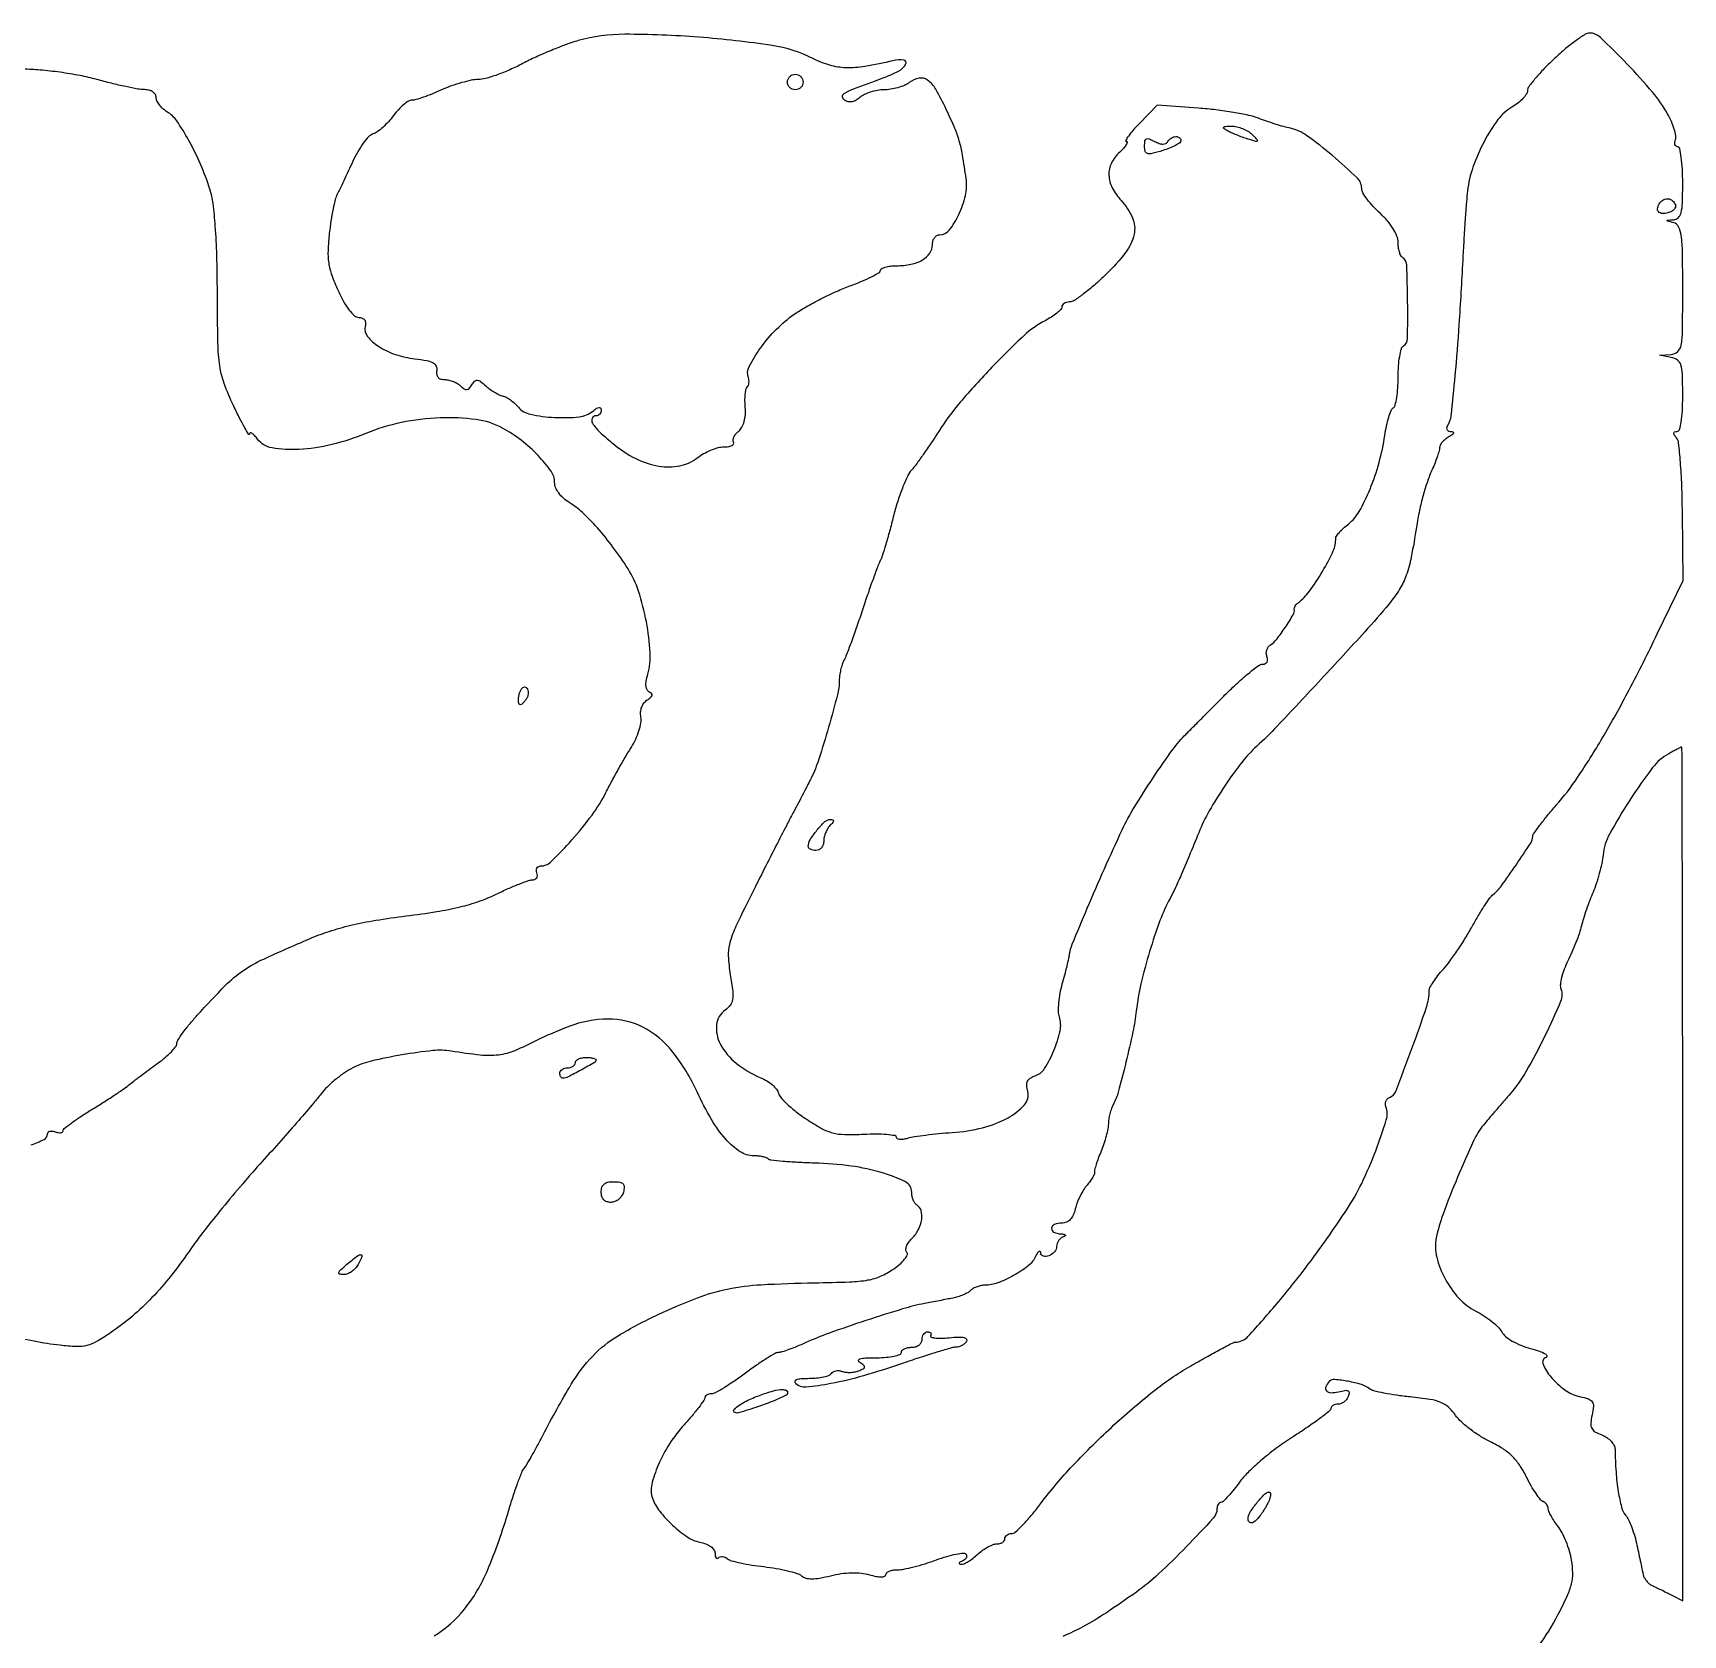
# Model space of a CAD drawing. Extents: x 0 to 1938, y 0 to 2000.
# Drawn here: x 1619.2 to 1938.1, y 1424.4 to 1734 of the extents above; entities that cross this region are included whole.
import ezdxf

# ---------------------------------------------------------------- set-up
doc = ezdxf.new("R2010")
doc.units = 0

msp = doc.modelspace()

# ---------------------------------------------------------------- linework, layer by layer
for points in [[(1724.567274, 1732.49819, 0.019861), (1722.262596, 1731.751554, 0.009572), (1719.370419, 1730.622608, 0.009475), (1716.39564, 1729.328802, 0.013404), (1713.802657, 1728.056996, -0.017025), (1711.369225, 1726.885229, -0.017427), (1708.880365, 1725.891541, -0.017463), (1706.665853, 1725.181954, -0.066884), (1705.235383, 1724.978038, 0.048774), (1703.885908, 1724.835138, 0.017953), (1702.023003, 1724.381479, 0.017596), (1700.010422, 1723.736878, 0.02021), (1698.140796, 1722.978038, -0.010716), (1696.372055, 1722.220731, -0.012546), (1694.662356, 1721.581049, -0.011532), (1693.198298, 1721.112277, -0.071825), (1692.420734, 1721, 0.14124), (1691.752403, 1720.807367, 0.033953), (1690.810276, 1720.121705, 0.032199), (1689.795521, 1719.154554, 0.027106), (1688.849317, 1718.010061, -0.025885), (1687.874227, 1716.824749, -0.025182), (1686.773308, 1715.735024, -0.026023), (1685.709879, 1714.878757, -0.079802), (1684.886237, 1714.463893, 0.128204), (1684.072926, 1713.951324, 0.029142), (1683.020333, 1712.689305, 0.028324), (1681.942607, 1711.045292, 0.024238), (1680.995213, 1709.203832, -0.001928), (1680.112983, 1707.282975, -0.002027), (1679.230557, 1705.40108, -0.001939), (1678.456391, 1703.783574, -0.009103), (1677.990874, 1702.863675, 0.060706), (1677.615011, 1701.881298, 0.010929), (1677.182494, 1699.967826, 0.011646), (1676.774927, 1697.691301, 0.010301), (1676.454803, 1695.303283, 0.018661), (1676.201912, 1691.952993, 0.047281), (1676.339584, 1689.517567, 0.048602), (1676.929003, 1687.190647, 0.020679), (1678.142285, 1684.20994, 0.020603), (1679.22603, 1682.071762, 0.037029), (1680.310471, 1680.432119, 0.045577), (1681.321945, 1679.345191, 0.181447), (1682.15638, 1679.020332, -0.086131), (1682.831245, 1678.894659, -0.151531), (1683.276642, 1678.551317, -0.141073), (1683.468813, 1677.995721, -0.070876), (1683.402412, 1677.25, 0.230238), (1683.829883, 1675.358534, 0.080043), (1685.957616, 1673.430517, 0.063383), (1689.216676, 1671.856805, 0.051938), (1692.994581, 1671.014082, -0.015653), (1695.304001, 1670.672146, -0.079124), (1696.530144, 1670.243627, -0.168251), (1697.098692, 1669.625054, -0.145183), (1697.206163, 1668.745255, 0.080039), (1697.200881, 1667.997097, 0.144375), (1697.459581, 1667.446793, 0.13949), (1697.983492, 1667.112908, 0.072677), (1698.756163, 1667, -0.056864), (1699.553088, 1666.909073, -0.038863), (1700.423105, 1666.635268, -0.039107), (1701.231605, 1666.233932, -0.061694), (1701.841641, 1665.758359, 0.042455), (1702.513977, 1665.191439, 0.180331), (1703.013952, 1665.059049, 0.186234), (1703.468412, 1665.287745, 0.045719), (1703.980591, 1665.968596, -0.054133), (1704.537525, 1666.683631, -0.22024), (1705.039067, 1666.876628, -0.146714), (1705.650075, 1666.648338, -0.021094), (1706.68895, 1665.788992, 0.026256), (1707.489844, 1665.1403, 0.022277), (1708.398387, 1664.540186, 0.022871), (1709.276606, 1664.067848, 0.056809), (1709.965133, 1663.828755, -0.070208), (1710.636429, 1663.575375, -0.029527), (1711.455738, 1663.061552, -0.028494), (1712.280328, 1662.399974, -0.033012), (1712.982112, 1661.678657, 0.166845), (1715.332674, 1660.287247, 0.037821), (1719.996774, 1659.685887, 0.038337), (1724.729897, 1659.799579, 0.149109), (1727.402587, 1660.919154, -0.026156), (1728.1136, 1661.449003, -0.1159), (1728.598933, 1661.630218, -0.281682), (1728.882563, 1661.502686, -0.150907), (1729, 1661.122445, -0.087854), (1728.924111, 1660.693871, -0.094595), (1728.70625, 1660.329718, -0.100072), (1728.381483, 1660.086121, -0.111474), (1728, 1660, 0.294492), (1727.259009, 1659.522124, 0.249504), (1727.319458, 1658.576108, 0.066402), (1728.68818, 1656.902245, 0.016569), (1731.351498, 1654.568174, 0.054989), (1735.706197, 1651.736191, 0.075658), (1740.137322, 1650.288828, 0.089111), (1744.215505, 1650.342133, 0.119487), (1747.56628, 1651.873476, -0.037763), (1748.779313, 1652.687472, -0.03061), (1750.187679, 1653.375334, -0.031588), (1751.57187, 1653.849418, -0.066805), (1752.693876, 1654, 0.035208), (1753.585513, 1654.062863, 0.075324), (1754.244961, 1654.260466, 0.14524), (1754.570229, 1654.551532, 0.283754), (1754.570027, 1654.886693, -0.171359), (1754.475493, 1655.321359, -0.076882), (1754.638501, 1655.890954, -0.062871), (1755.01992, 1656.502352, -0.04872), (1755.57267, 1657.060311, 0.093593), (1756.196913, 1657.814462, 0.058419), (1756.632256, 1658.879353, 0.050892), (1756.854326, 1660.175525, 0.038501), (1756.841356, 1661.619981, -0.019832), (1756.781106, 1662.920796, -0.025129), (1756.833569, 1664.122707, -0.024542), (1756.974072, 1665.098933, -0.149443), (1757.210795, 1665.544129, 0.103733), (1757.429158, 1665.878389, 0.061061), (1757.547691, 1666.342651, 0.057207), (1757.554769, 1666.858651, 0.06218), (1757.44294, 1667.347766, -0.210012), (1757.584244, 1669.517485, -0.036639), (1759.786434, 1673.090983, -0.038182), (1762.89348, 1676.765899, -0.047724), (1766.31634, 1679.632772, -0.02102), (1768.588042, 1681.056446, -0.011743), (1771.460893, 1682.6047, -0.011699), (1774.444141, 1684.036294, -0.018599), (1777.06634, 1685.10446, 0.012056), (1779.340355, 1685.99629, 0.018553), (1781.256987, 1686.886837, 0.013404), (1782.750294, 1687.700447, 0.267392), (1783, 1688.133991, -0.279294), (1783.202422, 1688.468104, -0.051564), (1783.900562, 1688.74561, -0.042144), (1784.891009, 1688.937191, -0.026714), (1786.065741, 1689, 0.049766), (1788.862114, 1689.27902, 0.082214), (1791.075784, 1690.11974, 0.108457), (1792.489655, 1691.418761, 0.154113), (1793, 1693.035184, -0.069601), (1793.105042, 1693.786127, -0.085595), (1793.41161, 1694.422835, -0.100054), (1793.866884, 1694.848543, -0.138986), (1794.401224, 1695, 0.229981), (1796.265785, 1695.905522, 0.056495), (1798.109051, 1698.886986, 0.054581), (1799.376862, 1702.56672, 0.090951), (1799.511937, 1705.831801, 0.006294), (1798.801744, 1710.448244, 0.028414), (1798.201339, 1713.107667, 0.031665), (1797.332182, 1715.54794, 0.009102), (1795.683167, 1719.204399, 0.01959), (1793.641324, 1723.116368, 0.10647), (1792.051559, 1724.884371, 0.209126), (1790.438323, 1725.234937, 0.108685), (1788.516979, 1724.388757, -0.058289), (1787.575465, 1723.856009, -0.030307), (1786.300229, 1723.407947, -0.029669), (1784.917805, 1723.101762, -0.039682), (1783.637611, 1723, 0.042308), (1782.379099, 1722.893319, 0.034327), (1781.06243, 1722.574236, 0.035516), (1779.882905, 1722.106687, 0.071917), (1779.055901, 1721.55059, -0.054764), (1778.280263, 1720.989627, -0.082937), (1777.49998, 1720.703711, -0.093807), (1776.741824, 1720.704719, -0.091549), (1776.029313, 1720.981883, -0.240191), (1775.61842, 1721.658471, -0.287456), (1775.960398, 1722.306625, -0.040902), (1777.775264, 1723.169299, -0.002445), (1783.457229, 1725.289061, 0.034401), (1786.444036, 1726.626333, 0.139935), (1787.862053, 1727.995303, 0.546524), (1787.473047, 1728.750962, 0.08132), (1785.380508, 1728.610051, -0.015468), (1779.965178, 1727.520261, -0.048364), (1776.262986, 1727.256946, -0.064444), (1773.196036, 1727.734149, -0.047204), (1769.990479, 1729.004857, 0.080736), (1762.040146, 1731.557024, 0.018188), (1747.880379, 1733.165758, 0.018802), (1733.54799, 1733.727251, 0.068893)], [(1913.25, 1729.080267, 0.013101), (1911.239114, 1727.108522, 0.017925), (1909.542187, 1725.224426, 0.014821), (1908.258748, 1723.596736, 0.16088), (1908, 1722.813385, -0.151107), (1907.798304, 1722.16123, -0.040762), (1907.108517, 1721.310615, -0.037398), (1906.126756, 1720.42637, -0.031225), (1904.965164, 1719.638493, 0.099979), (1902.296868, 1717.236813, 0.037919), (1899.610104, 1712.978274, 0.037523), (1897.462117, 1708.063447, 0.056143), (1896.418399, 1703.5, 0.008576), (1896.212444, 1701.350533, 0.002225), (1895.955749, 1697.884375, 0.002263), (1895.698595, 1693.930469, 0.002307), (1895.479019, 1690, -0.003526), (1894.758216, 1677.63855, -0.006846), (1893.977776, 1667.778692, -0.004252), (1893.186669, 1659.98697, -0.111429), (1892.505549, 1658.008978, 0.109184), (1892.370479, 1657.622312, 0.177211), (1892.449667, 1657.287455, 0.1584), (1892.737987, 1657.057333, 0.084247), (1893.190983, 1656.969591, -0.096721), (1893.595054, 1656.8809, -0.41094), (1893.678363, 1656.673576, -0.139473), (1893.422582, 1656.353939, -0.022841), (1892.75, 1655.919901, 0.041112), (1892.080435, 1655.452337, 0.044238), (1891.514062, 1654.891837, 0.048759), (1891.123043, 1654.326071, 0.127512), (1891, 1653.851439, -0.068913), (1890.918116, 1653.260152, -0.0121), (1890.586162, 1652.184811, -0.012917), (1890.130538, 1650.934485, -0.011286), (1889.591188, 1649.651129, 0.02161), (1888.647174, 1647.268358, 0.016891), (1887.824128, 1644.609746, 0.015635), (1887.123326, 1641.684949, 0.012553), (1886.547706, 1638.5, -0.00975), (1885.534642, 1632.709364, -0.037453), (1884.568523, 1629.18518, -0.052435), (1883.270423, 1626.478663, -0.034849), (1881.26387, 1623.677823, -0.011835), (1876.568629, 1618.270122, -0.002523), (1868.137046, 1609.104492, -0.002129), (1859.612504, 1600.009113, -0.018347), (1855.644297, 1596.108282, 0.041684), (1852.778979, 1593.016056, 0.018323), (1849.500561, 1588.494665, 0.018379), (1846.496632, 1583.63853, 0.033382), (1844.465005, 1579.437899, -0.002288), (1842.604579, 1574.890189, -0.004468), (1841.072526, 1571.284962, -0.005323), (1839.830114, 1568.513374, -0.01761), (1838.929211, 1566.727787, 0.036969), (1836.975672, 1562.452252, 0.015692), (1834.972708, 1556.474256, 0.015773), (1833.307226, 1550.223018, 0.028428), (1832.399937, 1545, -0.023403), (1831.739178, 1540.955716, -0.00773), (1830.400559, 1535.085611, -0.005798), (1828.922452, 1529.327194, -0.057197), (1828.002625, 1527.004905, 0.03543), (1827.618471, 1526.145986, 0.023221), (1827.294521, 1525.110863, 0.023372), (1827.072048, 1524.067769, 0.040872), (1827, 1523.187865, -0.048342), (1826.905489, 1522.212632, -0.016471), (1826.586117, 1520.824624, -0.016201), (1826.130394, 1519.305761, -0.017973), (1825.591037, 1517.872124, 0.01002), (1825.062975, 1516.533503, 0.013509), (1824.642652, 1515.301089, 0.010538), (1824.344724, 1514.267328, 0.125948), (1824.341037, 1513.854988, -0.167556), (1824.30848, 1513.495797, -0.0263), (1823.978695, 1512.854545, -0.026759), (1823.491361, 1512.112496, -0.020492), (1822.884309, 1511.354988, 0.041797), (1822.217821, 1510.446646, 0.022916), (1821.551302, 1509.23709, 0.022693), (1820.983099, 1507.938451, 0.033463), (1820.615257, 1506.75, -0.045736), (1820.205973, 1505.533992, -0.087179), (1819.633856, 1504.679512, -0.106211), (1818.891568, 1504.176842, -0.096201), (1817.980948, 1504, 0.094228), (1816.601604, 1503.737724, 0.277931), (1816.038744, 1503.001628, 0.317005), (1816.451757, 1502.251565, 0.10246), (1817.75, 1501.921053, -0.021021), (1818.416573, 1501.862835, -0.185333), (1818.672067, 1501.724694, -0.449116), (1818.648042, 1501.54862, -0.051902), (1818.25, 1501.337719, 0.081631), (1817.772117, 1501.04707, 0.06462), (1817.367188, 1500.596779, 0.06511), (1817.093322, 1500.062027, 0.086029), (1817, 1499.523655, -0.181184), (1816.595915, 1498.445139, -0.117808), (1815.50017, 1497.664026, -0.174714), (1814.442902, 1497.622947, -0.311587), (1813.93232, 1498.281385, 0.21564), (1813.805374, 1498.525071, 0.35097), (1813.584468, 1498.523014, 0.08616), (1813.242282, 1498.128519, 0.022819), (1812.843182, 1497.392706, -0.115573), (1811.44634, 1495.670569, -0.037715), (1808.698505, 1493.855323, -0.038189), (1805.639012, 1492.444534, -0.089165), (1803.166073, 1492, 0.049971), (1802.414807, 1491.924729, 0.037997), (1801.618157, 1491.699374, 0.038946), (1800.896485, 1491.368847, 0.069626), (1800.376591, 1490.976591, -0.068375), (1799.815778, 1490.551265, -0.026585), (1798.940997, 1490.118764, -0.025718), (1797.930682, 1489.744714, -0.02899), (1796.926591, 1489.493459, 0.000178), (1795.783315, 1489.276441, 0.000088), (1794.331561, 1489.000068, 0.000087), (1792.825573, 1488.712823, 0.000128), (1791.5, 1488.459398, 0.026436), (1787.248153, 1487.409808, 0.00596), (1780.145808, 1485.159802, 0.00628), (1773.0298, 1482.712263, 0.020727), (1768.434276, 1480.848554, -0.009213), (1766.798143, 1480.140736, -0.011309), (1765.244472, 1479.543013, -0.009843), (1763.92511, 1479.098518, -0.076467), (1763.284686, 1479, 0.131087), (1762.621538, 1478.8231, 0.009177), (1760.955429, 1477.825, 0.012505), (1758.995454, 1476.532208, 0.009072), (1756.877322, 1475, -0.010662), (1754.745243, 1473.468003, -0.014227), (1752.742509, 1472.175, -0.011424), (1751.036243, 1471.193543, -0.125438), (1750.276912, 1471, 0.059975), (1749.788595, 1470.941215, 0.078773), (1749.375093, 1470.76793, 0.096983), (1749.09819, 1470.511302, 0.15882), (1749, 1470.209975, -0.156922), (1748.843581, 1469.723851, -0.007873), (1747.83558, 1468.36535, -0.012013), (1746.554717, 1466.77535, -0.008352), (1745.036017, 1465.039798, 0.041047), (1742.206153, 1461.344332, 0.040923), (1740.01475, 1457.232582, 0.043569), (1738.75055, 1453.427741, 0.146181), (1738.897545, 1450.833602, 0.08044), (1740.294558, 1448.321024, 0.03856), (1742.803771, 1445.600742, 0.03842), (1745.639702, 1443.345395, 0.099743), (1748.036492, 1442.342702, -0.042518), (1749.226095, 1441.997557, -0.064288), (1750.173317, 1441.485282, -0.081697), (1750.788532, 1440.86785, -0.156399), (1751, 1440.208333, 0.041244), (1751.045264, 1439.660531, 0.119352), (1751.193285, 1439.312816, 0.253927), (1751.410009, 1439.212525, 0.182349), (1751.657991, 1439.324657, -0.139154), (1751.992076, 1439.511034, -0.086327), (1752.443474, 1439.538198, -0.074463), (1752.94136, 1439.405338, -0.063801), (1753.407991, 1439.127618, 0.100838), (1754.147895, 1438.758, 0.012252), (1755.922376, 1438.327918, 0.014136), (1758.081917, 1437.923754, 0.011217), (1760.43414, 1437.605916, -0.014348), (1762.80231, 1437.270814, -0.017117), (1765.010647, 1436.815125, -0.016027), (1766.82895, 1436.312338, -0.098037), (1767.680692, 1435.850039, 0.109652), (1768.53897, 1435.409417, 0.064293), (1769.689507, 1435.261977, 0.044392), (1771.233464, 1435.400813, 0.017069), (1773.340214, 1435.855448, -0.025695), (1775.391731, 1436.261276, -0.02968), (1777.377435, 1436.429621, -0.031929), (1779.220677, 1436.358433, -0.044244), (1780.843662, 1436.044837, 0.021306), (1782.150226, 1435.729673, 0.050543), (1783.144989, 1435.636803, 0.086387), (1783.778479, 1435.752247, 0.314327), (1784, 1436.069806, -0.222227), (1784.166472, 1436.425862, -0.076721), (1784.665084, 1436.726755, -0.058345), (1785.397146, 1436.931932, -0.039196), (1786.264117, 1437, 0.049937), (1787.470764, 1437.120813, 0.012549), (1789.399817, 1437.561671, 0.012687), (1791.590592, 1438.180142, 0.012478), (1793.759442, 1438.912073, -0.016029), (1795.801214, 1439.585006, -0.024879), (1797.604061, 1440.019642, -0.021999), (1799.039294, 1440.226044, -0.286489), (1799.501556, 1439.997483, -0.14603), (1799.597228, 1439.642931, -0.121427), (1799.493365, 1439.264879, -0.099297), (1799.19815, 1438.919838, -0.070589), (1798.756231, 1438.664358, 0.029444), (1798.330537, 1438.462857, 0.189368), (1798.180815, 1438.283477, 0.406354), (1798.247194, 1438.146316, 0.06858), (1798.561439, 1438.078947, 0.125015), (1799.108309, 1438.175356, 0.029082), (1799.941687, 1438.610691, 0.028235), (1800.86986, 1439.240238, 0.0244), (1801.769625, 1440, -0.032092), (1802.70485, 1440.76539, -0.031223), (1803.738674, 1441.4125, -0.032799), (1804.717917, 1441.863113, -0.091681), (1805.458187, 1442, 0.063011), (1806.047695, 1442.074587, 0.081094), (1806.547092, 1442.29375, 0.098266), (1806.881274, 1442.618629, 0.152058), (1807, 1443, -0.128579), (1807.099718, 1443.38136, -0.100725), (1807.380264, 1443.70625, -0.089131), (1807.79993, 1443.924705, -0.075683), (1808.294514, 1444, 0.181876), (1808.999692, 1444.265285, 0.017501), (1810.357675, 1445.542187, 0.020474), (1811.907735, 1447.239039, 0.014749), (1813.500213, 1449.25, -0.027664), (1819.709016, 1456.687544, -0.018406), (1827.582848, 1464.524892, -0.018554), (1835.737873, 1471.522516, -0.037236), (1842.748235, 1476.294136, -0.003175), (1845.921408, 1478.097662, -0.004852), (1848.698574, 1479.617652, -0.001851), (1851.096603, 1480.888661, -0.121511), (1851.547982, 1481, 0.210321), (1853.983076, 1482.071708, 0.010483), (1859.87761, 1488.783844, 0.01599), (1866.437032, 1497.102669, 0.012611), (1873.011726, 1506.499756, 0.033635), (1875.960207, 1511.673031, 0.022038), (1878.675729, 1517.97752, 0.016845), (1880.711996, 1523.942718, 0.166944), (1880.619219, 1526.549915, -0.101771), (1880.531934, 1527.078793, -0.098547), (1880.658527, 1527.605817, -0.097278), (1880.979407, 1528.049495, -0.096371), (1881.445241, 1528.340613, 0.21258), (1882.548318, 1529.443544, 0.003532), (1885.6675, 1537.74353, 0.006636), (1888.47888, 1545.712961, 0.081648), (1889, 1548.88295, -0.125525), (1889.157666, 1549.501082, -0.019711), (1889.807812, 1550.588392, -0.020851), (1890.697074, 1551.833976, -0.01685), (1891.75, 1553.095771, 0.023394), (1893.003201, 1554.638148, 0.010296), (1894.520642, 1556.786528, 0.010164), (1896.039382, 1559.135052, 0.013437), (1897.320271, 1561.337113, -0.00936), (1898.490454, 1563.387127, -0.011095), (1899.674335, 1565.277152, -0.009999), (1900.736074, 1566.823179, -0.067015), (1901.373725, 1567.5, 0.064703), (1902.952616, 1569.160496, 0.008268), (1905.797398, 1573.192429, 0.00516), (1908.626695, 1577.440134, 0.145329), (1909, 1578.697351, -0.156101), (1909.167916, 1579.222087, -0.006596), (1910.337344, 1580.817268, -0.010806), (1911.808314, 1582.683906, -0.007423), (1913.552662, 1584.738728, 0.032264), (1917.681308, 1590.122639, 0.014237), (1922.457037, 1597.719421, 0.012487), (1927.643425, 1607.040033, 0.008587), (1933.072958, 1617.845495), (1938.050728, 1628.19099), (1937.935842, 1641.345495, 0.006991), (1937.817567, 1646.551357, 0.010705), (1937.555454, 1651.057146, 0.006895), (1937.210008, 1654.748712, 0.146919), (1936.788033, 1655.75, -0.029828), (1936.364479, 1656.329749, -0.162101), (1936.269552, 1656.701651, -0.296446), (1936.437006, 1656.922896, -0.086849), (1936.877555, 1657, 0.327119), (1937.368673, 1657.359811, 0.036426), (1937.70951, 1658.793606, 0.028792), (1937.932256, 1660.948596, 0.011358), (1938, 1663.930449, 0.007064), (1937.941056, 1668.102575, 0.067172), (1937.653204, 1669.859492, 0.168403), (1936.986443, 1670.773559, 0.104535), (1935.75, 1671.294267), (1933.5, 1671.727636), (1935.75, 1671.863818, 0.171105), (1937.024399, 1672.401693, 0.165299), (1937.701995, 1673.627836, 0.041724), (1937.957894, 1676.347338, 0.002606), (1938, 1684.426676, 0.003617), (1937.948103, 1691.6008, 0.030143), (1937.705593, 1694.839717, 0.079414), (1937.192594, 1696.537131, 0.219212), (1936.25, 1697.310674, -0.001923), (1935.073823, 1697.622879, -0.339035), (1935, 1697.719237, -0.392517), (1935.076061, 1697.801199, -0.002113), (1936.25, 1697.883999, 0.182213), (1937.146756, 1698.291652, 0.136469), (1937.683357, 1699.245582, 0.052681), (1937.940738, 1701.128169, 0.007652), (1938, 1705, 0.012996), (1937.930234, 1707.683679, 0.021383), (1937.715469, 1709.94375, 0.016894), (1937.41355, 1711.689144, 0.355348), (1937.031385, 1712, -0.16608), (1936.706226, 1712.111068, -0.150938), (1936.501591, 1712.402074, -0.108426), (1936.458387, 1712.844929, -0.061991), (1936.588013, 1713.368762, 0.135464), (1936.662023, 1714.128417, 0.030535), (1936.359177, 1715.403324, 0.029503), (1935.814435, 1716.880681, 0.024882), (1935.071422, 1718.372839, 0.048016), (1932.194541, 1722.509126, 0.016086), (1927.247739, 1727.972225, 0.009588), (1922.02947, 1733.171862, 0.19567), (1920, 1733.9777, 0.140973), (1919.144575, 1733.723752, 0.014747), (1917.398438, 1732.533832, 0.017357), (1915.370184, 1730.951958, 0.013072)], [(1768, 1724.5, -0.099038), (1767.885486, 1723.927543, -0.097945), (1767.559375, 1723.440625, -0.097945), (1767.072457, 1723.114514, -0.099038), (1766.5, 1723, -0.099038), (1765.927543, 1723.114514, -0.097945), (1765.440625, 1723.440625, -0.097945), (1765.114514, 1723.927543, -0.099038), (1765, 1724.5, -0.099038), (1765.114514, 1725.072457, -0.097945), (1765.440625, 1725.559375, -0.097945), (1765.927543, 1725.885486, -0.099038), (1766.5, 1726, -0.099038), (1767.072457, 1725.885486, -0.097945), (1767.559375, 1725.559375, -0.097945), (1767.885486, 1725.072457, -0.099038)], [(1833.006312, 1716.506512, 0.012243), (1831.763831, 1715.160153, 0.024708), (1830.865908, 1714.030038, 0.032939), (1830.361403, 1713.218401, 0.566299), (1830.492395, 1713, -0.465673), (1830.63925, 1712.825354, -0.099447), (1830.474344, 1712.401057, -0.044011), (1829.968259, 1711.744779, -0.01898), (1829.188561, 1710.961045, 0.090762), (1827.609856, 1708.839547, 0.123613), (1827.108353, 1706.517858, 0.112527), (1827.752089, 1704.071911, 0.066586), (1829.5, 1701.594501, -0.085453), (1831.656267, 1698.281099, -0.154196), (1831.978022, 1695.088563, -0.113816), (1830.373642, 1691.610447, -0.035642), (1826.52124, 1687.306597, -0.012864), (1824.311857, 1685.274147, -0.017334), (1822.205002, 1683.558813, -0.014458), (1820.391485, 1682.264832, -0.148791), (1819.52124, 1682, 0.062186), (1818.939568, 1681.927375, 0.08048), (1818.446864, 1681.713794, 0.097949), (1818.117105, 1681.397267, 0.153845), (1818, 1681.02568, -0.193005), (1817.808528, 1680.548131, -0.030484), (1817.052109, 1679.847393, -0.030067), (1816.008891, 1679.092919, -0.022197), (1814.773138, 1678.382685, 0.068219), (1810.729373, 1675.535447, 0.013929), (1804.479822, 1669.383129, 0.015482), (1798.361595, 1662.607025, 0.034208), (1794.229722, 1657, -0.005768), (1792.75979, 1654.747658, -0.005755), (1791.237203, 1652.528125, -0.005647), (1789.863447, 1650.620311, -0.02251), (1788.956799, 1649.5, 0.072054), (1788.161996, 1648.290907, 0.016412), (1787.194194, 1646.032424, 0.016655), (1786.241782, 1643.328991, 0.015517), (1785.446596, 1640.503996, -0.005095), (1784.723936, 1637.715081, -0.006216), (1783.988831, 1635.121269, -0.005277), (1783.321588, 1632.957753, -0.043074), (1782.92306, 1632.003996, 0.030656), (1782.485426, 1631.025596, 0.002984), (1781.587795, 1628.591799, 0.003775), (1780.556077, 1625.673537, 0.002978), (1779.482098, 1622.5, -0.003482), (1778.398834, 1619.309627, -0.004247), (1777.33902, 1616.339923, -0.003578), (1776.409275, 1613.858081, -0.029727), (1775.913881, 1612.763569, 0.040467), (1775.563437, 1611.942883, 0.02302), (1775.268452, 1610.903961, 0.022866), (1775.066358, 1609.823436, 0.034808), (1775, 1608.871382, -0.063109), (1774.646304, 1606.080272, -0.006975), (1772.950374, 1599.856914, -0.008642), (1771.055631, 1593.672271, -0.034537), (1769.573462, 1590, -0.004721), (1768.958443, 1588.765201, -0.001809), (1768.080831, 1587.059375, -0.001792), (1767.114874, 1585.214615, -0.002202), (1766.199539, 1583.5, 0.004512), (1765.025737, 1581.276562, 0.000997), (1763.056002, 1577.44375, 0.001037), (1760.797487, 1573.004691, 0.000998), (1758.528611, 1568.5, 0.004556), (1755.038534, 1561.374778, 0.043808), (1753.853956, 1558.21617, 0.079031), (1753.557613, 1555.616541, 0.030579), (1753.940098, 1552, -0.010451), (1754.408361, 1548.806787, -0.067685), (1754.391379, 1547.18363, -0.126537), (1753.937364, 1546.101837, -0.076212), (1752.932224, 1545.128028, 0.215926), (1751.288262, 1542.309562, 0.148625), (1752.005899, 1538.625291, 0.102089), (1755.111693, 1534.869409, 0.071041), (1759.861447, 1532.05739, -0.040407), (1761.022876, 1531.462346, -0.040125), (1762.07638, 1530.68702, -0.04314), (1762.881054, 1529.857034, -0.107387), (1763.261741, 1529.107103, 0.120015), (1763.728461, 1528.241839, 0.021723), (1765.018424, 1526.930001, 0.0223), (1766.700513, 1525.496513, 0.018577), (1768.606961, 1524.123847, 0.019302), (1771.58301, 1522.30624, 0.063046), (1773.718636, 1521.443926, 0.060411), (1776.049986, 1521.122145, 0.016713), (1779.752098, 1521.184865, -0.012989), (1782.149057, 1521.243326, -0.021608), (1784.167026, 1521.152856, -0.017321), (1785.722971, 1520.961056, -0.369547), (1786.002098, 1520.633369, 0.285108), (1786.17466, 1520.353834, 0.093066), (1786.661554, 1520.215582, 0.060377), (1787.387602, 1520.237036, 0.033947), (1788.25, 1520.428089, -0.033023), (1789.51102, 1520.709892, -0.007328), (1791.702019, 1521.016828, -0.007583), (1794.248956, 1521.296485, -0.007247), (1796.841978, 1521.503601, 0.04551), (1802.684004, 1522.423438, 0.063079), (1807.615914, 1524.354058, 0.084857), (1810.775789, 1526.849353, 0.24975), (1811.422642, 1529.452198, -0.045062), (1811.237366, 1530.631429, -0.128181), (1811.392528, 1531.441751, -0.143584), (1811.90774, 1532.018178, -0.062297), (1812.850425, 1532.452527, 0.178157), (1814.671125, 1533.865423, 0.041895), (1816.461619, 1537.35135, 0.042878), (1817.66469, 1541.172067, 0.132437), (1817.546681, 1543.85292, -0.07527), (1817.376278, 1544.928831, -0.02363), (1817.442375, 1546.562729, -0.023011), (1817.690096, 1548.404556, -0.023572), (1818.104709, 1550.200834, 0.004258), (1818.582115, 1551.956772, 0.004586), (1819.017475, 1553.677745, 0.004342), (1819.364646, 1555.16102, 0.0218), (1819.515271, 1556, -0.064484), (1820.024869, 1557.893959, -0.002313), (1822.931062, 1564.840137, -0.004574), (1826.25079, 1572.477528, -0.00467), (1829.687282, 1580, -0.027299), (1831.985566, 1584.283591, -0.010173), (1835.657349, 1590.045326, -0.009413), (1839.465944, 1595.534898, -0.042197), (1842.013056, 1598.5, 0.002507), (1842.68225, 1599.164332, 0.000175), (1844.55366, 1601.042187, 0.000248), (1846.783241, 1603.283232, 0.000187), (1849.23313, 1605.75, -0.010413), (1851.710333, 1608.144286, -0.014698), (1854.021773, 1610.164062, -0.010794), (1856.004031, 1611.725437, -0.162815), (1856.824855, 1612, 0.106262), (1857.33424, 1612.109493, 0.160773), (1857.665588, 1612.41343, 0.142513), (1857.774599, 1612.88628, 0.077623), (1857.648522, 1613.473553, -0.085639), (1857.525424, 1614.095021, -0.078381), (1857.611208, 1614.742331, -0.08066), (1857.887548, 1615.315611, -0.099949), (1858.31554, 1615.723553, 0.086579), (1859.530991, 1616.822072, 0.018479), (1861.2061, 1619.137937, 0.014379), (1862.727794, 1621.562405, 0.173457), (1862.930718, 1622.627629, -0.115757), (1862.952801, 1622.92059, -0.056272), (1863.10608, 1623.265536, -0.051438), (1863.356098, 1623.606033, -0.05149), (1863.670279, 1623.888197, 0.077652), (1865.874206, 1626.085372, 0.025718), (1868.386091, 1629.915023, 0.02375), (1870.462583, 1633.888057, 0.121243), (1870.936493, 1636.315532, -0.169739), (1871.063669, 1636.745208, -0.024845), (1871.639447, 1637.466439, -0.025723), (1872.435176, 1638.27916, -0.019505), (1873.38512, 1639.088295, 0.097374), (1875.477096, 1641.521451, 0.031546), (1877.564276, 1645.810025, 0.030296), (1879.321389, 1650.951732, 0.031042), (1880.427294, 1656.226692, -0.01647), (1880.759709, 1658.079402, -0.02188), (1881.190156, 1659.735976, -0.019925), (1881.652445, 1661.051976, -0.161266), (1882.057778, 1661.535709, 0.197324), (1882.426594, 1662.04413, 0.020317), (1882.723222, 1663.527928, 0.022867), (1882.931354, 1665.396024, 0.016309), (1883, 1667.5, -0.017694), (1883.074601, 1669.607484, -0.024429), (1883.300463, 1671.48671, -0.022574), (1883.623355, 1672.975291, -0.191925), (1884.022853, 1673.514124, 0.255338), (1884.816409, 1674.909047, 0.007179), (1884.836984, 1682.056637, 0.007263), (1884.651281, 1689.19606, 0.249144), (1883.826629, 1690.607149, -0.146043), (1883.507931, 1690.965292, -0.040512), (1883.242822, 1691.677877, -0.037247), (1883.060856, 1692.572178, -0.031579), (1883, 1693.534766, 0.094092), (1882.769901, 1694.746669, 0.045832), (1882.058474, 1696.158149, 0.039592), (1880.948674, 1697.656193, 0.028944), (1879.5, 1699.136427, -0.022414), (1878.157959, 1700.472374, -0.026554), (1877.019332, 1701.852646, -0.026895), (1876.1986, 1703.097498, -0.128266), (1875.970065, 1703.910678, 0.199887), (1875.042709, 1706.024606, 0.015243), (1870.31295, 1710.277251, 0.019387), (1865.319339, 1714.177507, 0.103707), (1862.177474, 1715.571669, -0.015773), (1860.904303, 1715.886615, -0.007158), (1859.258383, 1716.374843, -0.007079), (1857.535765, 1716.939657, -0.009638), (1856, 1717.500724, 0.039414), (1854.124594, 1718.061914, 0.011507), (1851.164166, 1718.628055, 0.011486), (1847.790208, 1719.113747, 0.012066), (1844.452479, 1719.434717), (1836.404958, 1720.013025)], [(1854.774789, 1714.368068, -0.006447), (1855.779934, 1713.336664, -0.396848), (1855.780884, 1713.101474, -0.281717), (1855.511135, 1713.026801, -0.004655), (1853.95336, 1713.489031, -0.012265), (1852.904208, 1713.839376, -0.009521), (1851.78005, 1714.270047, -0.009646), (1850.746461, 1714.712157, -0.022847), (1850, 1715.090554, -0.029131), (1849.328865, 1715.523673, -0.449869), (1849.305972, 1715.766613, -0.192532), (1849.649019, 1715.927633, -0.011338), (1850.821429, 1715.969591, -0.059841), (1851.829747, 1715.861858, -0.03975), (1852.940317, 1715.511688, -0.039782), (1853.980121, 1714.990782, -0.060438)], [(1838.498329, 1712.997296, -0.110134), (1839.168034, 1713.683872, -0.128299), (1840.03015, 1713.97268, -0.186378), (1840.712701, 1713.761181, -0.229345), (1841, 1713.167781, -0.242802), (1840.801234, 1712.782594, -0.029827), (1839.971875, 1712.264486, -0.029894), (1838.840849, 1711.733425, -0.02036), (1837.5, 1711.261382, -0.011412), (1835.423945, 1710.675714, -0.124404), (1834.562351, 1710.671749, -0.27394), (1834.13454, 1711.093019, -0.064675), (1834, 1712.128784, -0.038265), (1834.076093, 1713.121609, -0.250485), (1834.366068, 1713.507957, -0.207902), (1834.893641, 1713.521733, -0.026891), (1835.939312, 1713.032479, 0.036372), (1836.828409, 1712.636834, 0.083248), (1837.547898, 1712.506013, 0.120421), (1838.100551, 1712.633048, 0.138779)], [(1936.504365, 1700.992937, -0.153283), (1936.614372, 1700.560991, -0.123144), (1936.472022, 1700.100609, -0.097937), (1936.088046, 1699.680239, -0.067341), (1935.520254, 1699.369399, -0.067736), (1934.275512, 1699.076451, -0.188422), (1933.426445, 1699.317483, -0.261672), (1933.136385, 1699.985128, -0.113371), (1933.458881, 1700.933469, -0.098738), (1934.156314, 1701.681493, -0.152164), (1934.98905, 1701.958873, -0.155876), (1935.817295, 1701.71195, -0.104938)], [(1714.1125, 1604.7125, -0.034004), (1713.572437, 1604.24129, -0.258294), (1713.25, 1604.194569, -0.271978), (1713.050901, 1604.441764, -0.036751), (1713, 1605.133333, -0.041901), (1713.053775, 1605.773895, -0.036082), (1713.214193, 1606.430443, -0.037708), (1713.449316, 1607.007105, -0.080892), (1713.729167, 1607.395833, -0.120996), (1714.036958, 1607.582253, -0.167901), (1714.356745, 1607.572995, -0.142612), (1714.640381, 1607.359622, -0.080367), (1714.841667, 1606.975, -0.099514), (1714.906408, 1606.452911, -0.059262), (1714.785599, 1605.836016, -0.055968), (1714.509426, 1605.223506, -0.062578)], [(1935.290106, 1594.700845, 0.103526), (1932.186652, 1592.013792, 0.018763), (1927.775587, 1585.747292, 0.018976), (1923.846715, 1579.16128, 0.099506), (1922.600456, 1575.154777, -0.025001), (1922.34466, 1573.498236, -0.014317), (1921.879823, 1571.5292, -0.014277), (1921.297653, 1569.571254, -0.022981), (1920.678844, 1567.944627, 0.011133), (1920.036085, 1566.368437, 0.007827), (1919.380566, 1564.56866, 0.007902), (1918.80713, 1562.825606, 0.016374), (1918.426, 1561.444627, -0.023229), (1918.019043, 1560.045143, -0.010252), (1917.358388, 1558.234942, -0.010122), (1916.57849, 1556.341342, -0.013409), (1915.788315, 1554.653048, 0.026021), (1915.094079, 1553.066757, 0.02952), (1914.601163, 1551.481615, 0.03073), (1914.349218, 1550.105016, 0.122097), (1914.45419, 1549.258782, -0.195371), (1914.407209, 1546.846513, -0.011536), (1911.306203, 1540.05673, -0.018137), (1907.751482, 1533.356319, -0.047608), (1904.596286, 1528.929058, 0.001215), (1903.263229, 1527.384073, 0.000939), (1901.817248, 1525.693544, 0.000949), (1900.472705, 1524.109544, 0.002276), (1899.483705, 1522.929058, 0.065669), (1897.56532, 1519.880446, 0.008695), (1894.497752, 1512.882414, 0.010233), (1891.678116, 1505.724778, 0.039371), (1890.375381, 1501.126907, 0.110452), (1890.459054, 1497.427957, 0.063027), (1892.076846, 1493.238501, 0.061641), (1894.753488, 1489.469584, 0.089839), (1897.987063, 1487.0066, -0.02614), (1899.57666, 1486.087967, -0.024831), (1901.09031, 1484.993743, -0.025651), (1902.328898, 1483.892259, -0.075451), (1903.010023, 1482.981272, 0.100662), (1903.74065, 1482.099703, 0.038826), (1905.057617, 1481.197772, 0.035228), (1906.73157, 1480.384099, 0.030179), (1908.59119, 1479.764367, -0.015791), (1910.31818, 1479.243513, -0.050577), (1911.412049, 1478.747699, -0.183758), (1911.736217, 1478.347405, -0.40833), (1911.578497, 1478.027535, 0.430694), (1911.002656, 1476.738267, 0.079519), (1912.530495, 1474.257527, 0.058552), (1915.272433, 1471.73823, 0.102843), (1918.071582, 1470.484278, -0.026845), (1919.799297, 1470.006339, -0.164924), (1920.52403, 1469.454864, -0.173654), (1920.743776, 1468.592647, -0.030478), (1920.480802, 1466.91259, 0.032754), (1920.238017, 1465.313965, 0.135542), (1920.415316, 1464.362372, 0.147945), (1921.044818, 1463.683126, 0.041601), (1922.363045, 1463.05207, -0.057335), (1923.32866, 1462.551977, -0.058117), (1924.150619, 1461.847601, -0.064035), (1924.714166, 1461.05535, -0.119369), (1924.91004, 1460.297033, 0.014358), (1925.103416, 1455.892693, 0.021768), (1925.547578, 1452.084875, 0.023162), (1926.173268, 1449.090093, 0.110559), (1926.963532, 1447.543941, -0.06365), (1927.527757, 1446.655078, -0.01942), (1928.148807, 1445.184643, -0.019098), (1928.722741, 1443.467728, -0.019774), (1929.156545, 1441.731718, 0.000353), (1929.517312, 1440.005554, 0.000377), (1929.87253, 1438.318257, 0.000358), (1930.179999, 1436.86834, 0.001774), (1930.356355, 1436.053839, 0.071283), (1930.582043, 1435.452611, 0.047345), (1930.996239, 1434.842016, 0.046967), (1931.523351, 1434.313988, 0.065609), (1932.087427, 1433.959265, -0.005265), (1932.784493, 1433.630361, -0.002024), (1933.745994, 1433.159428, -0.002004), (1934.785068, 1432.640079, -0.002468), (1935.75, 1432.146952), (1938, 1430.983052), (1938, 1513.491526, 0.000284), (1937.982036, 1545.127059, 0.000474), (1937.926563, 1571.752727, 0.000009), (1937.852998, 1595.875413, 0.455156), (1937.75, 1595.964565, 0.081118), (1937.5801, 1595.911508, 0.002501), (1936.924281, 1595.57873, 0.00485), (1936.154989, 1595.174043, 0.003331)], [(1773.2, 1580.8, 0.062206), (1772.740359, 1580.209158, 0.039117), (1772.3525, 1579.42375, 0.038823), (1772.08791, 1578.577103, 0.056383), (1772, 1577.8, -0.081935), (1771.886582, 1577.11252, -0.092192), (1771.559375, 1576.52875, -0.100665), (1771.07212, 1576.138416, -0.119248), (1770.5, 1576, -0.04986), (1769.926003, 1576.057381, -0.069846), (1769.440625, 1576.228389, -0.09), (1769.114028, 1576.480671, -0.185474), (1769, 1576.777494, -0.139835), (1769.366957, 1578.063942, -0.032042), (1770.693269, 1579.922545, -0.030081), (1772.221065, 1581.582357, -0.194043), (1773.256704, 1582, -0.07406), (1773.718149, 1581.931274, -0.343172), (1773.863388, 1581.725202, -0.163377), (1773.7285, 1581.37857, -0.022603)], [(1728, 1535.52568, -0.268202), (1727.711743, 1535.026948, -0.005609), (1725.121658, 1533.573268, -0.009004), (1722.582225, 1532.24406, -0.116575), (1721.54966, 1532, -0.176443), (1721.339901, 1532.076399, -0.092672), (1721.161463, 1532.29375, -0.072821), (1721.04067, 1532.617412, -0.053002), (1721, 1533, -0.148195), (1721.115568, 1533.381354, -0.098894), (1721.440625, 1533.70625, -0.082425), (1721.926543, 1533.925306, -0.064853), (1722.5, 1534, 0.064853), (1723.073457, 1534.074694, 0.082425), (1723.559375, 1534.29375, 0.098894), (1723.884432, 1534.618646, 0.148195), (1724, 1535, -0.191087), (1724.151477, 1535.381882, -0.088204), (1724.5875, 1535.70625, -0.068025), (1725.234582, 1535.926307, -0.048028), (1726, 1536, -0.022371), (1726.766513, 1535.965688, -0.035863), (1727.4125, 1535.860669, -0.04067), (1727.87748, 1535.709591, -0.302596)], [(1733.289749, 1510, -0.081717), (1732.948101, 1509.232588, -0.073995), (1732.368896, 1508.584907, -0.076311), (1731.645137, 1508.149974, -0.097502), (1730.883369, 1508, -0.082074), (1730.080744, 1508.132643, -0.122573), (1729.485421, 1508.515482, -0.117651), (1729.123334, 1509.146201, -0.071854), (1729, 1510, -0.074941), (1729.139529, 1510.925693, -0.145554), (1729.550798, 1511.542219, -0.125342), (1730.282359, 1511.89025, -0.048705), (1731.40638, 1512, -0.036036), (1732.613909, 1511.912857, -0.169429), (1733.221836, 1511.596555, -0.201856), (1733.440826, 1511.009449, -0.05366)], [(1682, 1496, -0.061147), (1681.463121, 1495.237604, -0.055126), (1680.740326, 1494.597273, -0.058536), (1679.949915, 1494.167627, -0.100424), (1679.214816, 1494.033269, -0.059943), (1678.442648, 1494.141409, -0.429978), (1678.281188, 1494.437134, -0.131544), (1678.612699, 1494.949818, -0.010157), (1679.860784, 1496.033269, -0.007196), (1681.875735, 1497.663343, -0.172006), (1682.554819, 1497.892255, -0.536174), (1682.762515, 1497.56887, -0.019497)], [(1792.643134, 1482.231596, 0.48658), (1792.741817, 1481.963034, 0.051627), (1793.496712, 1481.802298, 0.033737), (1794.695402, 1481.755306, 0.016705), (1796.215812, 1481.849191, -0.014493), (1798.045353, 1481.970288, -0.063007), (1799.125698, 1481.874168, -0.196152), (1799.566354, 1481.571422, -0.291623), (1799.572677, 1481.117595, -0.074082), (1799.211445, 1480.69, -0.053111), (1798.699733, 1480.328293, -0.053132), (1798.12359, 1480.082646, -0.074352), (1797.570886, 1480, 0.069356), (1796.698973, 1479.878471, 0.00379), (1794.036464, 1479.099698, 0.00583), (1790.876951, 1478.109185, 0.004222), (1787.379903, 1476.935143, -0.012379), (1779.702092, 1474.496136, -0.023382), (1773.386719, 1472.976901, -0.023121), (1768.541379, 1472.278831, -0.22421), (1766.639103, 1472.960897, -0.21896), (1766.474025, 1473.407191, -0.285931), (1766.725992, 1473.75, -0.079498), (1767.6101, 1473.948908, -0.01566), (1769.240983, 1474, 0.024367), (1770.678331, 1474.07009, 0.031208), (1771.986046, 1474.280921, 0.032379), (1773.018901, 1474.58574, 0.16793), (1773.473008, 1474.956326, -0.126981), (1773.809536, 1475.279146, -0.081026), (1774.321649, 1475.466258, -0.072258), (1774.926665, 1475.493102, -0.066719), (1775.532025, 1475.349337, 0.063272), (1776.219112, 1475.181172, 0.036066), (1777.074612, 1475.145601, 0.035419), (1777.955047, 1475.235143, 0.0486), (1778.721975, 1475.446806, 0.021499), (1779.644497, 1475.847105, 0.245408), (1779.873, 1476.155874, 0.271633), (1779.738844, 1476.497023, 0.025443), (1778.971975, 1477.038482, -0.249449), (1778.74658, 1477.434006, -0.342198), (1778.978477, 1477.751813, -0.059437), (1780.092704, 1477.934232, -0.01008), (1782.25, 1477.984687, 0.01983), (1784.070647, 1478.062803, 0.032023), (1785.604687, 1478.289252, 0.033983), (1786.72611, 1478.609927, 0.316015), (1787, 1479, -0.191087), (1787.151477, 1479.381882, -0.088204), (1787.5875, 1479.70625, -0.068025), (1788.234582, 1479.926307, -0.048028), (1789, 1480, 0.072314), (1789.769411, 1480.111864, 0.08892), (1790.416667, 1480.4375, 0.10214), (1790.846791, 1480.924246, 0.130775), (1791, 1481.5, -0.06887), (1791.079345, 1482.073318, -0.085131), (1791.311086, 1482.559375, -0.099915), (1791.655173, 1482.884374, -0.140337), (1792.059017, 1483, -0.077029), (1792.428558, 1482.942729, -0.15454), (1792.667446, 1482.774281, -0.186111), (1792.73996, 1482.523963, -0.117418)], [(1765, 1471.24469, -0.28886), (1764.630149, 1470.657918, -0.013515), (1762.391062, 1469.660836, -0.017481), (1759.379899, 1468.537872, -0.008732), (1755.5, 1467.318368, -0.250458), (1754.705933, 1467.482432, -0.461978), (1754.699731, 1468.062474, -0.055968), (1756.687854, 1469.434708, -0.035944), (1759.249256, 1470.579946, -0.012628), (1761.890385, 1471.464982, -0.045782), (1763.622627, 1471.828011, -0.100207), (1764.626656, 1471.742802, -0.333162)], [(1857.340929, 1449, -0.029246), (1856.135511, 1447.207595, -0.083511), (1855.043345, 1446.182673, -0.285818), (1854.354228, 1446.161841, -0.267153), (1854, 1446.777494, -0.139173), (1854.350411, 1448.012009, -0.028506), (1855.662641, 1449.888975, -0.026079), (1857.158108, 1451.596531, -0.202546), (1858.11324, 1452, -0.394545), (1858.35903, 1451.770292, -0.080066), (1858.298804, 1451.11875, -0.046995), (1857.95023, 1450.151496, -0.023443)]]:
    msp.add_lwpolyline(points, format="xyb", close=True)
for points in [[(1618.741291, 1519.096195, 0.033311), (1621.359877, 1520.175934, 0.285688), (1622, 1521.204814, -0.1761), (1622.122186, 1521.540976, -0.149134), (1622.440625, 1521.748452, -0.103822), (1622.925764, 1521.784646, -0.05856), (1623.5, 1521.638374, 0.042764), (1624.074938, 1521.472468, 0.079169), (1624.559375, 1521.454318, 0.127934), (1624.877654, 1521.579619, 0.239757), (1625, 1521.820098, -0.227478), (1625.20361, 1522.244478, -0.008988), (1626.603657, 1523.326878, -0.014346), (1628.367179, 1524.563291, -0.009478), (1630.459258, 1525.886082, 0.005145), (1632.697104, 1527.274045, 0.005139), (1634.906761, 1528.708281, 0.005037), (1636.810368, 1529.99968, 0.020194), (1637.933502, 1530.847369, -0.007493), (1638.947187, 1531.65366, -0.002848), (1640.38419, 1532.748915, -0.00282), (1641.959721, 1533.92176, -0.003447), (1643.446715, 1535, 0.020098), (1644.788249, 1536.042631, 0.026018), (1645.925425, 1537.108181, 0.025432), (1646.75786, 1538.06687, 0.161526), (1646.972471, 1538.666147, -0.137943), (1647.178897, 1539.338804, -0.013345), (1648.150191, 1540.762808, -0.016152), (1649.430882, 1542.421189, -0.012083), (1650.943074, 1544.166147, -0.009334), (1656.404612, 1549.948346, -0.048988), (1659.752156, 1552.752785, -0.042527), (1663.769044, 1555.023166, -0.005946), (1672.5, 1558.896552, -0.022813), (1676.416736, 1560.371004, -0.020388), (1680.600212, 1561.545276, -0.017568), (1685.418056, 1562.51061, -0.010059), (1691.28821, 1563.352802, 0.009088), (1697.205323, 1564.19001, 0.019606), (1701.715124, 1565.094519, 0.024612), (1705.403078, 1566.180443, 0.029869), (1708.728536, 1567.568011, -0.008698), (1710.991877, 1568.626972, -0.011058), (1713.117701, 1569.52102, -0.009177), (1714.917306, 1570.193552, -0.085026), (1715.733359, 1570.333333, 0.10768), (1716.209066, 1570.436983, 0.145763), (1716.538411, 1570.725, 0.139007), (1716.665971, 1571.157968, 0.094448), (1716.574418, 1571.666667, -0.083516), (1716.471204, 1572.176458, -0.130312), (1716.571034, 1572.610543, -0.14926), (1716.857852, 1572.899581, -0.122291), (1717.281385, 1573.007522, 0.194476), (1719.356035, 1573.861115, 0.017272), (1723.33584, 1578.033564, 0.023405), (1727.222354, 1582.835439, 0.040938), (1729.902811, 1587.189776, -0.005762), (1731.09894, 1589.478977, -0.004342), (1732.464338, 1591.968247, -0.00439), (1733.788872, 1594.286074, -0.010106), (1734.835347, 1596, 0.033425), (1735.663185, 1597.509811, 0.031823), (1736.297939, 1599.141067, 0.033469), (1736.669764, 1600.656832, 0.087297), (1736.669192, 1601.775217, -0.062914), (1736.620571, 1602.766655, -0.068919), (1736.825237, 1603.707123, -0.073503), (1737.260006, 1604.505536, -0.089428), (1737.883851, 1605.083257, 0.034256), (1738.547244, 1605.574235, 0.145526), (1738.813262, 1605.983694, 0.260826), (1738.735289, 1606.327291, 0.108959), (1738.335529, 1606.612864, -0.16454), (1737.876815, 1607.022877, -0.106265), (1737.661907, 1607.709085, -0.067066), (1737.704036, 1608.707778, -0.025808), (1738.018026, 1610.062855, 0.086009), (1738.467389, 1614.218927, 0.030633), (1737.719433, 1620.164643, 0.031003), (1736.208822, 1626.121058, 0.065126), (1734.176784, 1630.432573, 0.017208), (1731.265202, 1634.643888, 0.021525), (1728.269292, 1638.330777, 0.023858), (1725.383164, 1641.28868, 0.049815), (1722.824772, 1643.235302, -0.044727), (1721.678167, 1644.089486, -0.05359), (1720.776889, 1645.088419, -0.060175), (1720.195409, 1646.135896, -0.096943), (1720, 1647.134283, 0.155991), (1719.302238, 1649.316403, 0.036708), (1716.825906, 1652.302418, 0.036502), (1713.509827, 1655.282501, 0.040848), (1709.91257, 1657.626284, 0.091273), (1704.820079, 1659.278749, 0.042762), (1697.87362, 1659.600301, 0.040738), (1690.371144, 1658.690737, 0.047352), (1683.5, 1656.589977, -0.0376), (1676.914528, 1654.435497, -0.047277), (1670.567497, 1653.498724, -0.054835), (1665.389333, 1653.796839, -0.191137), (1662.578628, 1655.5, 0.023522), (1661.993238, 1656.201629, 0.063778), (1661.49907, 1656.61875, 0.189077), (1661.188663, 1656.681649, 0.354975), (1661.031014, 1656.5, -0.737027), (1660.856006, 1656.451956, -0.013412), (1660.109988, 1657.691988, -0.012225), (1659.117638, 1659.550965, -0.006002), (1657.941373, 1661.962087, -0.022196), (1656.130982, 1666.274197, -0.053086), (1655.283477, 1669.634852, -0.030653), (1654.931379, 1674.044713, -0.003554), (1654.819515, 1683.962087, 0.005852), (1654.707529, 1691.015668, 0.011244), (1654.424499, 1696.66392, 0.013293), (1653.99099, 1701.022247, 0.046349), (1653.379106, 1703.779785, 0.024083), (1651.562439, 1708.61871, 0.024602), (1649.300217, 1713.225203, 0.024399), (1646.976001, 1716.978248, 0.106527), (1645.08515, 1718.758474, -0.047739), (1644.287487, 1719.350418, -0.047088), (1643.612513, 1720.085407, -0.051125), (1643.149643, 1720.846175, -0.111567), (1643, 1721.508474, 0.137929), (1642.833026, 1722.102248, 0.107464), (1642.367989, 1722.589219, 0.087044), (1641.646744, 1722.911894, 0.058589), (1640.75, 1723.029117, -0.041816), (1639.468102, 1723.153235, -0.007456), (1637.104687, 1723.620075, -0.008013), (1634.344958, 1724.254483, -0.007153), (1631.5, 1725, 0.020726), (1628.288229, 1725.749121, 0.012523), (1624.432148, 1726.381919, 0.012526), (1620.552355, 1726.820474, 0.020873), (1617.268192, 1726.970883, 0.009955)], [(1696.741577, 1424.213903, 0.083954), (1702.567016, 1429.397955, 0.07022), (1707.017101, 1436.891921, 0.026957), (1711.086161, 1448.331115, -0.006672), (1711.963832, 1451.156414, -0.008709), (1712.845801, 1453.714977, -0.006748), (1713.646689, 1455.824337, -0.076599), (1714.095841, 1456.592212, 0.037018), (1714.588233, 1457.299482, 0.004408), (1715.546234, 1458.952124, 0.005242), (1716.648733, 1460.941567, 0.004281), (1717.787575, 1463.092212, -0.014428), (1723.206917, 1472.842706, -0.056743), (1727.358891, 1478.309983, -0.067251), (1732.269989, 1482.229903, -0.025796), (1740.003647, 1486.332591, -0.01722), (1747.582041, 1489.552153, -0.041757), (1753.413837, 1491.25331, -0.03608), (1759.932539, 1492.093848, -0.010185), (1770.175037, 1492.460039, 0.005335), (1777.038714, 1492.638784, 0.033178), (1780.538446, 1493.00067, 0.060325), (1782.974856, 1493.727388, 0.047625), (1785.383893, 1495.060876, 0.025892), (1786.689657, 1496.058691, 0.045636), (1787.639071, 1497.027452, 0.062694), (1788.147762, 1497.84085, 0.314563), (1788.058856, 1498.341144, -0.204734), (1787.869313, 1498.813624, -0.084823), (1788.003061, 1499.503061, -0.063846), (1788.428516, 1500.303832, -0.042401), (1789.1, 1501.1, 0.078079), (1790.316198, 1502.769601, 0.083696), (1790.925263, 1504.692725, 0.101596), (1790.81763, 1506.404707, 0.19023), (1790, 1507.5, -0.107968), (1789.616579, 1507.870807, -0.05093), (1789.29375, 1508.483043, -0.047145), (1789.074109, 1509.221086, -0.048796), (1789, 1509.97865, 0.282673), (1787.787813, 1511.951471, 0.044787), (1783.377623, 1513.709575, 0.039124), (1777.269287, 1515.021851, 0.026536), (1770.173052, 1515.593263, -0.006421), (1766.939412, 1515.723105, -0.0096), (1764.118915, 1515.927024, -0.005107), (1761.76103, 1516.167381, -0.170009), (1761.256385, 1516.410282, 0.115989), (1760.888228, 1516.638263, 0.028573), (1760.197374, 1516.82677, 0.027711), (1759.359959, 1516.956625, 0.024613), (1758.479356, 1517, -0.146826), (1755.844543, 1517.790763, -0.065727), (1753.084413, 1520.18437, -0.049078), (1750.286248, 1524.045967, -0.025351), (1747.538607, 1529.34584, 0.060414), (1742.792821, 1537.116426, 0.107875), (1737.029295, 1541.8435, 0.121097), (1730.311315, 1543.423424, 0.089045), (1722.767844, 1541.990966, 0.005333), (1720.987197, 1541.288112, 0.004863), (1719.166179, 1540.526049, 0.004869), (1717.552171, 1539.813392, 0.015721), (1716.5, 1539.296051, -0.023956), (1712.287409, 1537.310203, -0.067092), (1709.139404, 1536.477388, -0.058219), (1705.637259, 1536.448187, -0.014806), (1700, 1537.228686, 0.068886), (1696.483615, 1537.332921, 0.01517), (1690.488428, 1536.49872, 0.015642), (1684.527183, 1535.291086, 0.060219), (1680.984401, 1533.992042, 0.032557), (1679.365633, 1533.028654, 0.021149), (1677.624216, 1531.720635, 0.021273), (1676.025979, 1530.293073, 0.037408), (1674.852557, 1528.967064, -0.014188), (1673.427232, 1527.197323, -0.002305), (1670.547314, 1523.853521, -0.002541), (1667.118206, 1519.949238, -0.002234), (1663.5, 1515.908139, 0.006682), (1659.712508, 1511.601478, 0.005461), (1655.774059, 1506.897577, 0.00552), (1652.245178, 1502.489691, 0.014419), (1649.837222, 1499.223072, -0.014557), (1645.868803, 1493.842631, -0.024267), (1642.186836, 1489.585952, -0.026859), (1638.402185, 1486.021559, -0.024413), (1634.138721, 1482.76081, -0.02019), (1631.4868, 1481.084406, -0.070937), (1629.617284, 1480.333986, -0.070032), (1627.599998, 1480.1311, -0.019351), (1624.416514, 1480.380866, -0.01888), (1619.429098, 1481.158888, -0.012707), (1613.800567, 1482.405243, -0.009561)], [(1910.108103, 1422.188224, 0.038501), (1913.892531, 1428.29256, 0.012314), (1915.656158, 1431.912306, 0.045944), (1916.492643, 1434.300344, 0.06314), (1916.742231, 1436.387994, 0.040083), (1916.528541, 1438.831068, 0.030217), (1916.122379, 1440.583218, 0.022836), (1915.474987, 1442.449714, 0.023286), (1914.702178, 1444.152309, 0.048503), (1913.917076, 1445.378292, -0.018382), (1913.18318, 1446.385363, -0.021335), (1912.563141, 1447.395916, -0.020937), (1912.115984, 1448.285436, -0.106382), (1912, 1448.824396, 0.089001), (1911.926329, 1449.234998, 0.069406), (1911.711157, 1449.634875, 0.068834), (1911.392531, 1449.963667, 0.084402), (1911.016705, 1450.166667, -0.148853), (1910.516202, 1450.525777, -0.01523), (1909.656408, 1451.723958, -0.017948), (1908.706609, 1453.252196, -0.013394), (1907.766705, 1455, 0.031488), (1906.42423, 1457.293506, 0.051996), (1904.985518, 1459.014056, 0.05135), (1903.209408, 1460.415021, 0.029861), (1900.831388, 1461.73133, -0.028415), (1898.893748, 1462.796574, -0.022681), (1896.932355, 1464.152394, -0.023221), (1895.2278, 1465.578303, -0.052289), (1894.114006, 1466.839893, 0.052111), (1892.728155, 1468.410761, 0.08977), (1891.259237, 1469.341354, 0.058762), (1889.148829, 1469.921467, 0.012193), (1885.32602, 1470.407579, -0.009886), (1882.668838, 1470.733019, -0.012995), (1880.25995, 1471.140643, -0.010491), (1878.282342, 1471.57167, -0.110351), (1877.543402, 1471.933543, 0.09379), (1875.953537, 1472.777823, 0.030046), (1873.345219, 1473.419055, 0.025233), (1870.760998, 1473.758302, 0.219809), (1869.701799, 1473.368466, 0.093053), (1869.014788, 1472.36389, 0.295163), (1869.138378, 1471.596941, 0.213388), (1869.994382, 1471.218232, 0.060565), (1871.47336, 1471.403958, -0.019885), (1872.729076, 1471.666542, -0.15281), (1873.31784, 1471.585433, -0.310873), (1873.526729, 1471.227129, -0.072985), (1873.366372, 1470.512366, -0.073614), (1873.040408, 1469.934205, -0.064226), (1872.547303, 1469.444257, -0.066865), (1871.968912, 1469.112803, -0.097014), (1871.393011, 1469, 0.057329), (1870.860207, 1468.938708, 0.076618), (1870.409197, 1468.75752, 0.095587), (1870.10692, 1468.489428, 0.165143), (1870, 1468.174537, -0.229955), (1869.768634, 1467.698069, -0.006192), (1867.870312, 1466.242004, -0.011685), (1865.528611, 1464.575338, -0.007592), (1862.75, 1462.754863, 0.018388), (1859.754302, 1460.698389, 0.015659), (1856.748438, 1458.31855, 0.015942), (1854.14887, 1455.978649, 0.042345), (1852.5, 1454.103964, -0.010878), (1851.296124, 1452.548019, -0.015744), (1850.160937, 1451.231984, -0.011337), (1849.174873, 1450.206717, -0.189912), (1848.75, 1450.023638, 0.160059), (1848.46294, 1449.919199, 0.09174), (1848.217122, 1449.639756, 0.074834), (1848.049042, 1449.22982, 0.057822), (1847.989137, 1448.75, -0.185866), (1847.283265, 1446.96319, -0.006569), (1842.101766, 1441.477662, -0.012991), (1836.71052, 1436.19977, -0.031953), (1832.420121, 1432.69531, -0.009318), (1826.625077, 1428.71034, -0.0213), (1822.079976, 1425.9787, -0.027652), (1818.192589, 1424.133016, -0.037619)]]:
    msp.add_lwpolyline(points, format="xyb")

doc.saveas('drawing.dxf')
